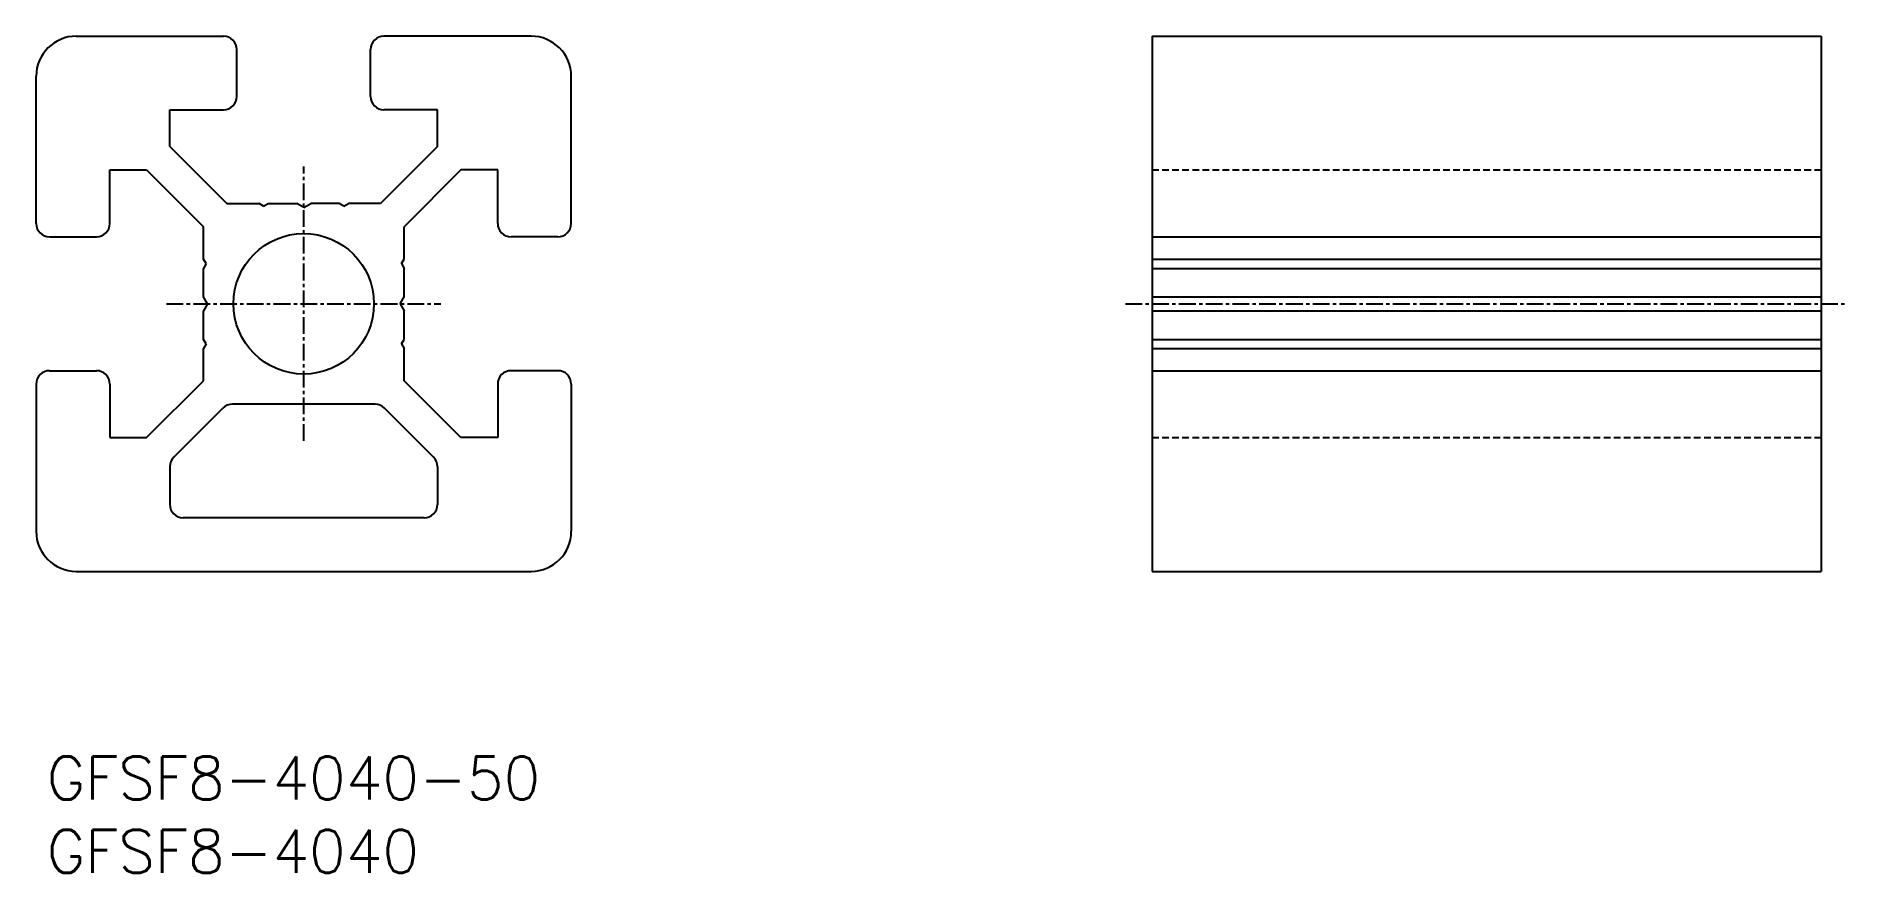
# Model space of a CAD drawing. Extents: x -1 to 135, y -5 to 57.
import ezdxf

# ---------------------------------------------------------------- set-up
doc = ezdxf.new("R2010")
doc.units = 0
doc.linetypes.add('CENTER', pattern=[2, 1.25, -0.25, 0.25, -0.25])
doc.linetypes.add('DASHED', pattern=[0.75, 0.5, -0.25])
doc.layers.get('0').update_dxf_attribs({"linetype": 'CONTINUOUS'})
doc.layers.add('CENTER', color=1, linetype='CENTER')
doc.styles.get("Standard").update_dxf_attribs({"font": 'txt.shx', "bigfont": 'extfont2.shx'})

msp = doc.modelspace()

# ---------------------------------------------------------------- linework, layer by layer
at = {"color": 7, "linetype": 'CONTINUOUS'}
for p, q in [((2.21, 57.04), (13.21, 57.04)), ((36.21, 57.04), (25.21, 57.04)), ((82.64, 57.04), (132.64, 57.04)), ((82.64, 57.04), (82.64, 17.04)), ((132.64, 57.04), (132.64, 17.04)), ((14.21, 52.54), (14.21, 56.04)), ((24.21, 52.54), (24.21, 56.04)), ((-0.79, 43.04), (-0.79, 54.04)), ((39.21, 43.04), (39.21, 54.04)), ((9.21, 48.79), (9.21, 51.54)), ((9.21, 51.54), (13.21, 51.54)), ((29.21, 51.54), (25.21, 51.54)), ((29.21, 48.79), (29.21, 51.54)), ((9.21, 48.79), (13.46, 44.54)), ((29.21, 48.79), (24.96, 44.54)), ((4.71, 47.04), (7.46, 47.04)), ((4.71, 43.04), (4.71, 47.04)), ((7.46, 47.04), (11.71, 42.79)), ((30.96, 47.04), (26.71, 42.79)), ((33.71, 47.04), (30.96, 47.04)), ((33.71, 43.04), (33.71, 47.04)), ((13.46, 44.54), (15.87, 44.54)), ((16.21, 44.34), (15.87, 44.54)), ((16.21, 44.34), (16.56, 44.54)), ((16.56, 44.54), (18.69, 44.54)), ((19.21, 44.24), (18.69, 44.54)), ((19.21, 44.24), (19.73, 44.54)), ((21.87, 44.54), (19.73, 44.54)), ((22.21, 44.34), (21.87, 44.54)), ((22.21, 44.34), (22.56, 44.54)), ((24.96, 44.54), (22.56, 44.54)), ((0.21, 42.04), (3.71, 42.04)), ((11.71, 40.38), (11.71, 42.79)), ((26.71, 40.38), (26.71, 42.79)), ((38.21, 42.04), (34.71, 42.04)), ((82.64, 42.04), (132.64, 42.04)), ((11.91, 40.04), (11.71, 40.38)), ((11.91, 40.04), (11.71, 39.69)), ((11.71, 37.56), (11.71, 39.69)), ((26.51, 40.04), (26.71, 40.38)), ((26.51, 40.04), (26.71, 39.69)), ((26.71, 37.56), (26.71, 39.69)), ((82.64, 40.38), (132.64, 40.38)), ((82.64, 39.69), (132.64, 39.69)), ((12.01, 37.04), (11.71, 37.56)), ((12.01, 37.04), (11.71, 36.52)), ((26.41, 37.04), (26.71, 37.56)), ((26.41, 37.04), (26.71, 36.52)), ((82.64, 37.56), (132.64, 37.56)), ((11.71, 34.38), (11.71, 36.52)), ((26.71, 34.38), (26.71, 36.52)), ((82.64, 36.52), (132.64, 36.52)), ((11.91, 34.04), (11.71, 34.38)), ((11.91, 34.04), (11.71, 33.69)), ((26.51, 34.04), (26.71, 34.38)), ((26.51, 34.04), (26.71, 33.69)), ((82.64, 34.38), (132.64, 34.38)), ((11.71, 31.29), (11.71, 33.69)), ((26.71, 31.29), (26.71, 33.69)), ((82.64, 33.69), (132.64, 33.69)), ((0.21, 32.04), (3.71, 32.04)), ((7.46, 27.04), (11.71, 31.29)), ((30.96, 27.04), (26.71, 31.29)), ((38.21, 32.04), (34.71, 32.04)), ((82.64, 32.04), (132.64, 32.04)), ((-0.79, 31.04), (-0.79, 20.04)), ((4.71, 31.04), (4.71, 27.04)), ((33.71, 31.04), (33.71, 27.04)), ((39.21, 31.04), (39.21, 20.04)), ((9.51, 25.58), (13.17, 29.24)), ((24.55, 29.54), (13.88, 29.54)), ((28.92, 25.58), (25.26, 29.24)), ((4.71, 27.04), (7.46, 27.04)), ((33.71, 27.04), (30.96, 27.04)), ((9.21, 24.87), (9.21, 22.04)), ((29.21, 24.87), (29.21, 22.04)), ((28.21, 21.04), (10.21, 21.04)), ((2.21, 17.04), (36.21, 17.04)), ((82.64, 17.04), (132.64, 17.04))]:
    msp.add_line(p, q, dxfattribs=at)
at = {"color": 3, "linetype": 'DASHED'}
for p, q in [((82.64, 47.04), (132.64, 47.04)), ((82.64, 27.04), (132.64, 27.04))]:
    msp.add_line(p, q, dxfattribs=at)
at = {"color": 7, "linetype": 'CONTINUOUS'}
msp.add_circle((19.21, 37.04), 5.25, dxfattribs=at)
for centre, radius, start, end in [((2.21, 54.04), 3, 90, 180), ((13.21, 56.04), 1, 0, 90), ((25.21, 56.04), 1, 90, 180), ((36.21, 54.04), 3, 0, 90), ((13.21, 52.54), 1, 270, 0), ((25.21, 52.54), 1, 180, 270), ((0.21, 43.04), 1, 180, 270), ((3.71, 43.04), 1, 270, 0), ((34.71, 43.04), 1, 180, 270), ((38.21, 43.04), 1, 270, 0), ((0.21, 31.04), 1, 90, 180), ((3.71, 31.04), 1, 0, 90), ((34.71, 31.04), 1, 90, 180), ((38.21, 31.04), 1, 0, 90), ((13.88, 28.54), 1, 90, 135), ((24.55, 28.54), 1, 45, 90), ((10.21, 24.87), 1, 135, 180), ((28.21, 24.87), 1, 0, 45), ((10.21, 22.04), 1, 180, 270), ((28.21, 22.04), 1, 270, 0), ((2.21, 20.04), 3, 180, 270), ((36.21, 20.04), 3, 270, 0)]:
    msp.add_arc(centre, radius, start, end, dxfattribs=at)
at = {"layer": 'CENTER', "color": 1, "linetype": 'CENTER'}
for p, q in [((19.21, 26.79), (19.21, 47.29)), ((8.96, 37.04), (29.46, 37.04)), ((80.64, 37.04), (134.64, 37.04))]:
    msp.add_line(p, q, dxfattribs=at)

# ---------------------------------------------------------------- texts
at = {"color": 7, "linetype": 'CONTINUOUS'}
for s, p in [('GFSF8-4040-50', (0, 0)), ('GFSF8-4040', (0, -5.48))]:
    msp.add_text(s, height=3.2, dxfattribs=at).set_placement(p)

doc.saveas('drawing.dxf')
